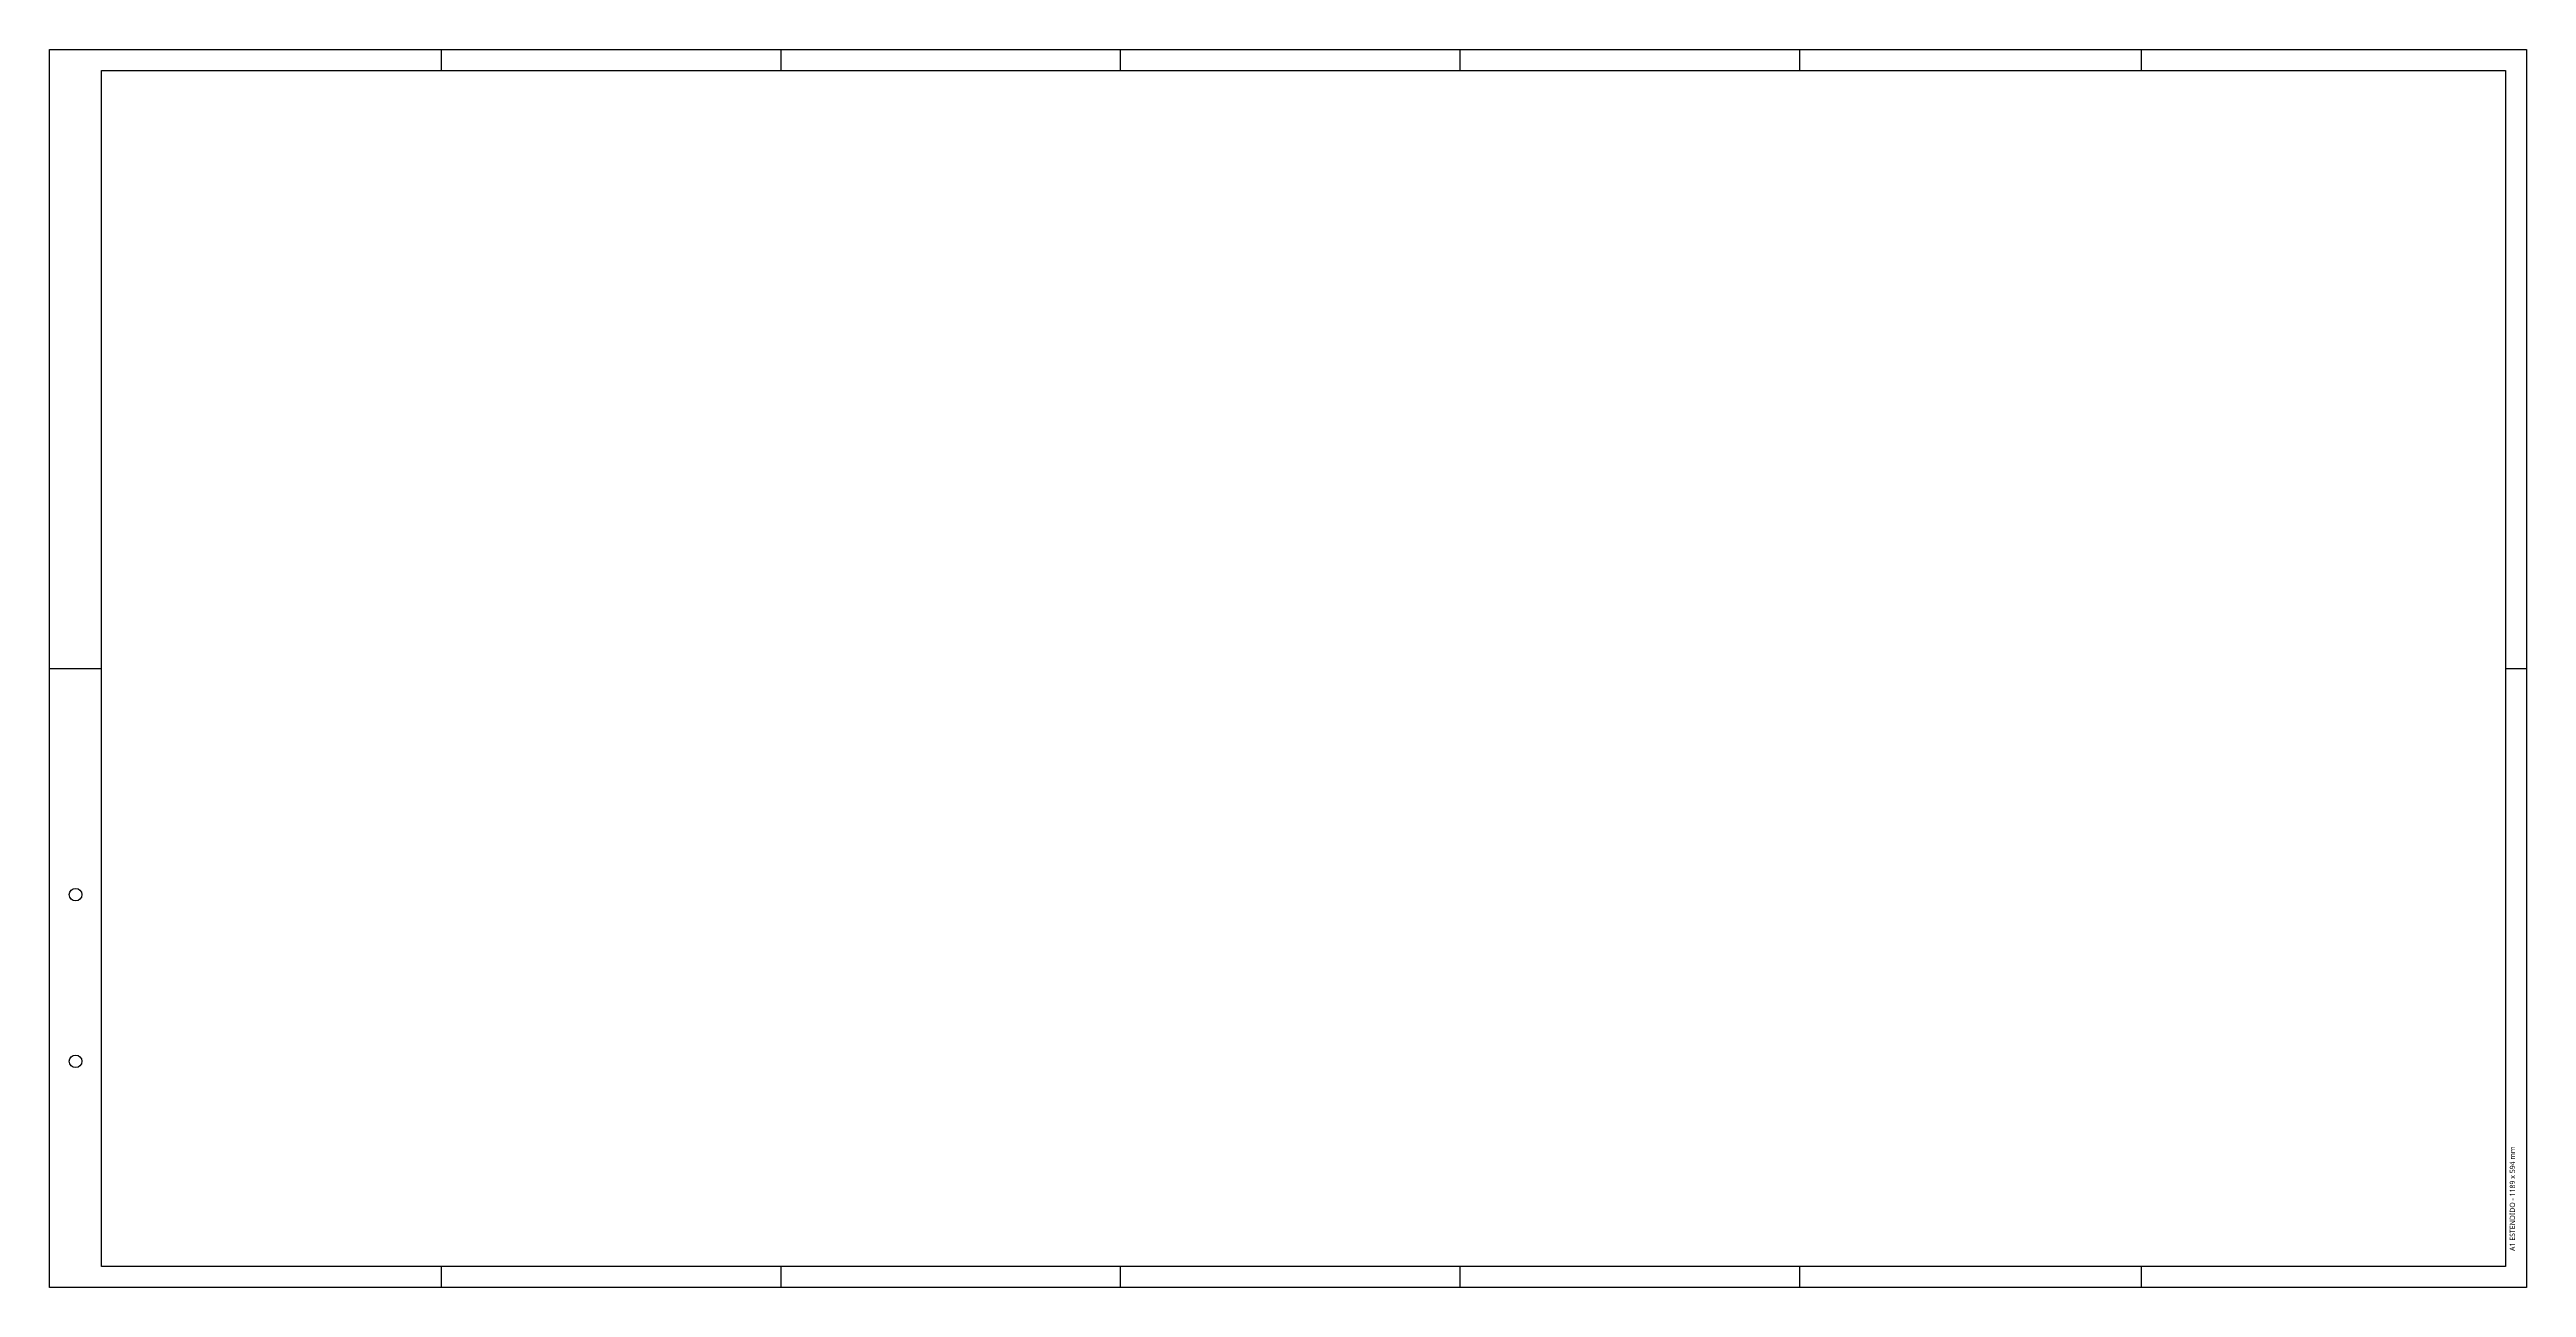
# Model space of a CAD drawing. Header units: centimetres. Extents: x -119 to 0, y 0 to 59.
import ezdxf
from ezdxf.enums import TextEntityAlignment as Align

# ---------------------------------------------------------------- set-up
doc = ezdxf.new("R2010")
doc.units = ezdxf.units.CM
for name, color, linetype in [('ATS-Símbolo 1', 1, 'Continuous'), ('ATS-Símbolo 2', 2, 'Continuous'), ('ATS-Símbolo 5', 5, 'Continuous')]:
    doc.layers.add(name, color=color, linetype=linetype)
doc.styles.get("Standard").update_dxf_attribs({"font": 'segoeuil.ttf'})

msp = doc.modelspace()

# ---------------------------------------------------------------- linework, layer by layer
at = {"layer": 'ATS-Símbolo 1'}
for p, q in [((-100.1, 59.4), (-100.1, 58.4)), ((-83.8, 59.4), (-83.8, 58.4)), ((-67.5, 59.4), (-67.5, 58.4)), ((-51.2, 59.4), (-51.2, 58.4)), ((-34.9, 59.4), (-34.9, 58.4)), ((-18.5, 59.4), (-18.5, 58.4)), ((-118.9, 29.7), (-116.4, 29.7)), ((-1, 29.7), (0, 29.7)), ((-1, 29.7), (0, 29.7)), ((-100.1, 1), (-100.1, 0)), ((-83.8, 1), (-83.8, 0)), ((-67.5, 1), (-67.5, 0)), ((-51.2, 1), (-51.2, 0)), ((-34.9, 1), (-34.9, 0)), ((-18.5, 1), (-18.5, 0))]:
    msp.add_line(p, q, dxfattribs=at)
for centre in [(-117.65, 18.85), (-117.65, 10.85)]:
    msp.add_circle(centre, 0.3, dxfattribs=at)
at = {"layer": 'ATS-Símbolo 5'}
msp.add_lwpolyline([(-1, 58.4), (-1, 1), (-116.4, 1), (-116.4, 58.4)], close=True, dxfattribs=at)
at = {"layer": 'Defpoints'}
msp.add_lwpolyline([(0, 59.4), (0, 0), (-118.9, 0), (-118.9, 59.4)], close=True, dxfattribs=at)

# ---------------------------------------------------------------- texts
at = {"layer": 'ATS-Símbolo 2'}
msp.add_text('A1 ESTENDIDO - 1189 x 594 mm', height=0.25, rotation=90, dxfattribs=at).set_placement((-0.8, 1.75), align=Align.TOP_LEFT)

doc.saveas('drawing.dxf')
